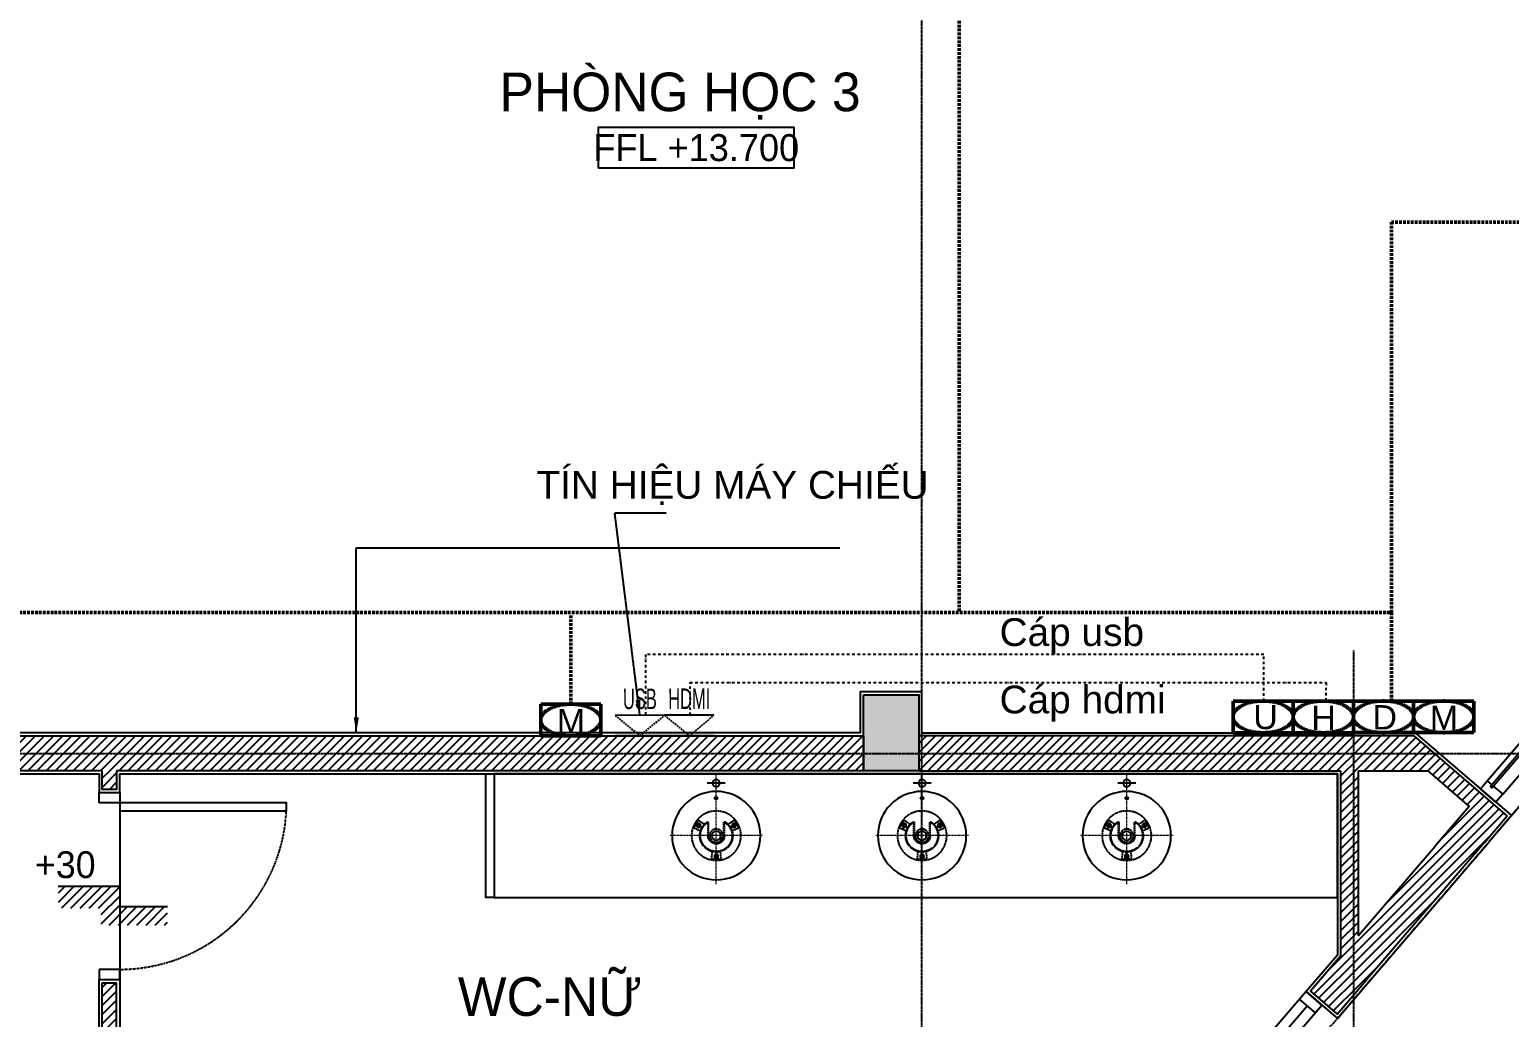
# Model space of a CAD drawing. Header units: inches. Extents: x 1721084 to 1854744, y 225101 to 488646.
# Drawn here: x 1742588 to 1749783, y 241343 to 246145 of the extents above; entities that cross this region are included whole.
import ezdxf
from ezdxf.enums import TextEntityAlignment as Align

# ---------------------------------------------------------------- set-up
doc = ezdxf.new("R2010")
doc.units = ezdxf.units.IN
doc.header["$MEASUREMENT"] = 0
doc.set_wipeout_variables(frame=1)
for name, pattern in [('ACAD_ISO03W100', [30, 12, -18]), ('CENTER2', [1.125, 0.75, -0.125, 0.125, -0.125]), ('DASHDOT', [25.4, 12.7, -6.35, 0, -6.35]), ('DASHED', [19.05, 12.7, -6.35]), ('HIDDEN', [0.375, 0.25, -0.125]), ('X-PL-T5$0$X-GRID-TYPICAL$0$CENTER2', [1.125, 0.75, -0.125, 0.125, -0.125]), ('X-PL-T5$0$X-PL-T5$0$DASHED', [0.75, 0.5, -0.25]), ('X-PL-T5$0$X-WC-ME_3_5$0$CENTER', [6, 3, -1, 1, -1]), ('X-PL-T5$0$X-WC-ME_3_5$0$DASHED', [0.75, 0.5, -0.25]), ('X-PL-T5$0$X-WC-ME_3_5$0$DASHEDX2', [1.5, 1, -0.5]), ('XR-EX-P-03$0$HIDDEN', [9.525, 6.35, -3.175])]:
    doc.linetypes.add(name, pattern=pattern)
for name, color, linetype in [('A-ANNO-DIM 100', 252, 'Continuous'), ('A-CLNG-LTNG', 33, 'HIDDEN'), ('DIEN - DAY DIEN', 2, 'ACAD_ISO03W100'), ('DUCT', 11, 'Continuous'), ('X-PL-T5$0$A-XREF', 250, 'Continuous'), ('X-PL-T5$0$X-GRID-TYPICAL$0$A-GRID', 250, 'X-PL-T5$0$X-GRID-TYPICAL$0$CENTER2'), ('X-PL-T5$0$X-PL-T5$0$A-ANNO-COTE', 250, 'Continuous'), ('X-PL-T5$0$X-PL-T5$0$A-ANNO-RNAM', 250, 'Continuous'), ('X-PL-T5$0$X-PL-T5$0$A-FLOR-PATT', 250, 'Continuous'), ('X-PL-T5$0$X-PL-T5$0$A-FLOR-WALL', 250, 'Continuous'), ('X-PL-T5$0$X-PL-T5$0$A-FLOR-WALL-FNSH', 250, 'Continuous'), ('X-PL-T5$0$X-PL-T5$0$A-FLOR-WALL-PART', 250, 'Continuous'), ('X-PL-T5$0$X-PL-T5$0$A-FLOR-WDW', 250, 'Continuous'), ('X-PL-T5$0$X-PL-T5$0$A-XREF', 250, 'Continuous'), ('X-PL-T5$0$X-PL-T5$0$CGXD', 250, 'Continuous'), ('X-PL-T5$0$X-PL-T5$0$I-ANNO-LEVL-PLAN', 250, 'Continuous'), ('X-PL-T5$0$X-WC-ME_3_5$0$A-FLOR', 12, 'Continuous'), ('X-PL-T5$0$X-WC-ME_3_5$0$A-FLOR-DOOR', 32, 'Continuous'), ('X-PL-T5$0$X-WC-ME_3_5$0$A-FLOR-PATT', 250, 'Continuous'), ('X-PL-T5$0$X-WC-ME_3_5$0$A-FLOR-WALL', 7, 'Continuous'), ('X-PL-T5$0$X-WC-ME_3_5$0$A-FLOR-WALL-FNSH', 16, 'Continuous'), ('X-PL-T5$0$X-WC-ME_3_5$0$A-FLOR-WDW', 32, 'Continuous'), ('X-PL-T5$0$X-WC-ME_3_5$0$A-FURN-EQPM', 49, 'Continuous'), ('X-PL-T5$0$XREF1$0$A-FLOR-COLS-CONC', 6, 'Continuous'), ('X-PL-T5$0$XREF1$0$A-FLOR-PATT', 250, 'Continuous'), ('Xref$0$noi that13-5-2008$0$ID-FURN-ROOM-N', 6, 'Continuous')]:
    doc.layers.add(name, color=color, linetype=linetype)
for name, color, linetype, lineweight in [('TTLL', 252, 'DASHED', 50), ('XR-EX-P-03$0$OAP040__', 4, 'Continuous', 25), ('XR-EX-P-03$0$OAP6444_COM_E', 30, 'Continuous', 25)]:
    doc.layers.add(name, color=color, linetype=linetype, lineweight=lineweight)
doc.styles.add('HDUNGARC', font='vn_vni.shx')
doc.styles.add('X-PL-T5$0$HDUNGARC', font='vn_vni.shx')
doc.styles.add('X-PL-T5$0$X-PL-T5$0$ARIAL', font='arial.ttf')
doc.styles.add('X-PL-T5$0$X-PL-T5$0$HDUNGARC', font='vn_vni.shx')
doc.styles.add('X-PL-T5$0$X-PL-T5$0$SYMBTEXT', font='VAVON_.TTF')
doc.styles.add('XR-EX-P-03$0$Standard', font='arial.ttf')
doc.styles.add('XR-EX-P-03$0$Vn-Vni', font='vn_vni.shx', dxfattribs={"width": 0.75})
doc.styles.add('Xref$0$noi that13-5-2008$0$Arial', font='arial.ttf')
doc.dimstyles.new('DIM-75', dxfattribs={"dimscale": 75, "dimtxt": 1.8, "dimasz": 1, "dimexe": 1, "dimexo": 1, "dimgap": 0.5, "dimtad": 1, "dimdec": 0, "dimzin": 0, "dimdsep": 46, "dimtxsty": 'HDUNGARC', "dimblk": 'ARCHTICK', "dimcen": 2, "dimdle": 1, "dimclrd": 256, "dimclre": 9, "dimclrt": 3, "dimadec": 0, "dimazin": 0, "dimtfac": 1, "dimtdec": 0, "dimtix": 1, "dimtmove": 2, "dimatfit": 2, "dimfxl": 1, "dimtolj": 1, "dimtzin": 0, "dimarcsym": 2})
doc.dimstyles.new('X-PL-T5$0$DIM-75', dxfattribs={"dimscale": 75, "dimtxt": 2, "dimasz": 1, "dimexe": 1, "dimexo": 1, "dimgap": 0.5, "dimtad": 1, "dimdec": 0, "dimzin": 0, "dimdsep": 46, "dimtxsty": 'X-PL-T5$0$HDUNGARC', "dimblk": 'X-PL-T5$0$_ArchTick', "dimcen": 2, "dimdle": 1, "dimclrd": 256, "dimclre": 9, "dimclrt": 3, "dimadec": 0, "dimazin": 0, "dimtfac": 1, "dimtdec": 0, "dimtix": 1, "dimtmove": 2, "dimatfit": 2, "dimfxl": 1, "dimtolj": 1, "dimtzin": 0, "dimarcsym": 2})

# ---------------------------------------------------------------- blocks, each defined once
blk = doc.blocks.new('X-PL-T5$0$X-GRID-TYPICAL')
at = {"layer": 'X-PL-T5$0$X-GRID-TYPICAL$0$A-GRID', "ltscale": 8}
for p, q in [((20700, -3650), (20700, 14420)), ((22800, -3650), (22800, 4500)), ((10900, 4000), (30944.3, 4000))]:
    blk.add_line(p, q, dxfattribs=at)
blk = doc.blocks.new('*U499')
h = blk.add_hatch()
h.set_pattern_fill('ANSI31', color=8, scale=0.3, angle=90, style=0)
h.set_pattern_definition([(135, (-7.9999, -2.7017), (-0.67352, -0.67352), [])])
h.paths.add_polyline_path([(9, 3), (9, -0.2), (2.7, -0.2), (2.7, -2.7), (-6.98, -2.7), (-6.98, 0), (0, 0), (0, 3)])
blk.add_lwpolyline([(9, 3), (0, 3), (0, 0), (-6.98, 0)])
at = {"style": 'X-PL-T5$0$X-PL-T5$0$ARIAL', "width": 0.8}
blk.add_attdef('SETDOWN', (0.5, 0.5), '', height=2.5, dxfattribs=at)
blk = doc.blocks.new('*U512')
for p, q in [((50, 100), (900, 100)), ((50, 0), (900, 0))]:
    blk.add_line(p, q)
for points in [[(0, 0), (0, 100), (50, 100), (50, 70), (40, 70), (40, 60), (50, 60), (50, 0)], [(900, 0), (900, 60), (910, 60), (910, 70), (900, 70), (900, 100), (950, 100), (950, 0)]]:
    blk.add_lwpolyline(points, close=True)
at = {"color": 8}
blk.add_lwpolyline([(40, 70), (40, 60), (910, 60), (910, 70)], close=True, dxfattribs=at)
blk = doc.blocks.new('*U555')
blk.add_lwpolyline([(-810, 0), (-770, 0), (-770, 810), (-810, 810)], close=True)
at = {"color": 0}
for points in [[(-810, -100), (-860, -100), (-860, 0), (-810, 0)], [(0, -100), (50, -100), (50, 0), (0, 0)]]:
    blk.add_lwpolyline(points, close=True, dxfattribs=at)
at = {"color": 8, "linetype": 'X-PL-T5$0$X-WC-ME_3_5$0$DASHEDX2'}
blk.add_arc((-811.8, -0.7), 811.8, 0.04633, 87.04894, dxfattribs=at)
blk = doc.blocks.new('X-PL-T5$0$X-WC-ME_3_5$0$lavabo am plan')
at = {"linetype": 'X-PL-T5$0$X-WC-ME_3_5$0$CENTER', "lineweight": 13, "ltscale": 0.3}
for p, q in [((0, 235), (0, -295.7)), ((225, 0), (-225, 0))]:
    blk.add_line(p, q, dxfattribs=at)
at = {"linetype": 'X-PL-T5$0$X-WC-ME_3_5$0$DASHED'}
for p, q in [((-22.5, 113.5), (-19.5, 77.6)), ((22.5, 113.5), (-22.5, 113.5)), ((19.5, 77.6), (22.5, 113.5)), ((-40, 0), (-40, -58.2)), ((-37.5, 0), (-37.5, -63.7)), ((-76.9, -21.9), (-109.5, -37.2)), ((-109.5, -37.2), (-87, -76.2)), ((-66.7, -38.5), (-98.3, -56.7)), ((-87, -76.2), (-57.4, -55.7)), ((37.5, 0), (37.5, -63.7)), ((40, 0), (40, -58.2)), ((57.4, -55.7), (87, -76.2)), ((66.7, -38.5), (98.3, -56.7)), ((109.5, -37.2), (76.9, -21.9)), ((87, -76.2), (109.5, -37.2))]:
    blk.add_line(p, q, dxfattribs=at)
for p, q in [((0, -187), (0, -177)), ((43.6, -255), (-43.6, -255))]:
    blk.add_line(p, q)
for centre, radius in [((0, 0), 215), ((0, 99.9), 10), ((0, 0), 22), ((-86.5, -49.9), 10), ((86.5, -49.9), 10), ((0, -255), 17.5)]:
    blk.add_circle(centre, radius)
for radius in [120, 32]:
    blk.add_circle((0, 0), radius, dxfattribs=at)
for centre, radius, start, end in [((0, 0), 80, 303.09663, 236.90337), ((0, 0), 77, 307.06637, 232.93363), ((0, 0), 40, 0, 180), ((0, 0), 37.5, 0, 180), ((-44, -58.2), 4, 232.93363, 0), ((-41.5, -63.7), 4, 236.90337, 0), ((41.5, -63.7), 4, 180, 303.09663), ((44, -58.2), 4, 180, 307.06637)]:
    blk.add_arc(centre, radius, start, end, dxfattribs=at)
blk.add_arc((0, -200.3), 17.3, 63.24474, 116.75526)
for centre, major_axis, ratio in [((0, 99.9), (7.5, 0), 0.733333), ((-86.5, -49.9), (3.75, -6.5), 0.733333), ((86.5, -49.9), (3.75, 6.5), 0.733333), ((0, -182), (9.5, 0), 0.526316)]:
    blk.add_ellipse(centre, major_axis=major_axis, ratio=ratio)
blk = doc.blocks.new('*U565')
for points in [[(0, 0), (50, 0), (50, 100), (0, 100)], [(0, 0), (900, 0), (900, 100), (0, 100)], [(850, 0), (900, 0), (900, 100), (850, 100)]]:
    blk.add_lwpolyline(points, close=True)
at = {"color": 8}
blk.add_lwpolyline([(50, 50), (850, 50)], dxfattribs=at)
blk = doc.blocks.new('X-PL-T5$0$X-WC-ME_3_5')
at = {"layer": 'X-PL-T5$0$X-WC-ME_3_5$0$A-FLOR-PATT'}
h = blk.add_hatch(dxfattribs=at)
h.set_pattern_fill('ANSI31', color=250, scale=250)
h.paths.add_polyline_path([(22820, 2851.6), (22820, 4085), (20685, 4085), (20685, 3915), (22735, 3915), (22735, 3013.6), (22588.9, 2843.5), (22717.9, 2732.7)])
h = blk.add_hatch(dxfattribs=at)
h.set_pattern_fill('ANSI31', color=250, scale=250)
h.paths.add_polyline_path([(16785, 3915), (16715, 3915), (16715, 3825), (16785, 3825)])
h = blk.add_hatch(dxfattribs=at)
h.set_pattern_fill('ANSI31', color=250, scale=250)
h.paths.add_polyline_path([(13685, 2485), (13585, 2485), (13585, 2415), (13685, 2415)])
h.paths.add_polyline_path([(15675, 2485), (14625, 2485), (14625, 2415), (15415, 2415), (15415, 1185), (14815, 1185), (14815, -715), (14885, -715), (14885, 1115), (15485, 1115), (15485, 2415), (15675, 2415)])
h.paths.add_polyline_path([(17779, 2085), (16785, 2085), (16785, 2885), (16715, 2885), (16715, 2485), (16615, 2485), (16615, 2415), (16715, 2415), (16715, 615), (16785, 615), (16785, 2015), (17709, 2015), (17709, 615), (19915, 615), (19915, 685), (17779, 685)])
h.paths.add_polyline_path([(20685, 2085), (20515, 2085), (20515, 685), (20685, 685)])
at = {"layer": 'X-PL-T5$0$X-WC-ME_3_5$0$A-FLOR'}
blk.add_lwpolyline([(16800, 3810), (16800, 2900)], dxfattribs=at)
at = {"layer": 'X-PL-T5$0$X-WC-ME_3_5$0$A-FLOR-DOOR'}
blk.add_lwpolyline([(18620, 3900), (18620, 3300), (18580, 3300), (18580, 3900)], close=True, dxfattribs=at)
at = {"layer": 'X-PL-T5$0$X-WC-ME_3_5$0$A-FLOR-WALL'}
for p, q in [((16715, 2485), (16715, 2885)), ((16785, 2085), (16785, 2885))]:
    blk.add_line(p, q, dxfattribs=at)
at = {"layer": 'X-PL-T5$0$X-WC-ME_3_5$0$A-FLOR-WALL', "ltscale": 200}
blk.add_line((16715, 2885), (16785, 2885), dxfattribs=at)
at = {"layer": 'X-PL-T5$0$X-WC-ME_3_5$0$A-FLOR-WALL'}
for points in [[(20685, 4085), (20685, 3915), (22735, 3915)], [(22820, 4085), (20685, 4085)], [(16785, 3915), (16785, 3825), (16715, 3825), (16715, 3915)], [(22735, 3915), (22735, 3013.6)], [(22820, 3915), (22820, 3112.6)], [(22820, 3112.6), (23194.8, 3549)], [(23434.5, 3567.2), (22860.4, 2898.6)], [(22735, 3013.6), (22588.9, 2843.5), (22717.9, 2732.7), (22860.4, 2898.6)]]:
    blk.add_lwpolyline(points, dxfattribs=at)
at = {"layer": 'X-PL-T5$0$X-WC-ME_3_5$0$A-FLOR-WALL-FNSH', "ltscale": 200}
for points in [[(20700, 4100), (22820, 4100)], [(15385, 3900), (16700, 3900), (16700, 3810), (16800, 3810), (16800, 3900), (22720, 3900)], [(22720, 3900), (22720, 3019.1)], [(22871.8, 2888.9), (23455.6, 3568.8)], [(22720, 3019.1), (22567.8, 2841.9), (22719.5, 2711.6), (22871.8, 2888.9)], [(16800, 2000), (16800, 600), (16700, 600), (16700, 2400), (16600, 2400), (16600, 2500), (16700, 2500), (16700, 2900), (16800, 2900), (16800, 2100), (17794, 2100), (17794, 700)]]:
    blk.add_lwpolyline(points, dxfattribs=at)
at = {"layer": 'X-PL-T5$0$X-WC-ME_3_5$0$A-FURN-EQPM'}
blk.add_lwpolyline([(18620, 3900), (18620, 3300), (22720, 3300), (22720, 3900)], close=True, dxfattribs=at)
at = {"layer": 'X-PL-T5$0$X-WC-ME_3_5$0$A-FLOR-DOOR', "rotation": 270}
blk.add_blockref('*U555', (16800, 2950), dxfattribs=at)
at = {"layer": 'X-PL-T5$0$X-WC-ME_3_5$0$A-FLOR-WDW', "rotation": 229.3486834902673}
blk.add_blockref('*U565', (22567.8, 2841.9), dxfattribs=at)
at = {"layer": 'X-PL-T5$0$X-WC-ME_3_5$0$A-FURN-EQPM', "xscale": -1, "rotation": 180}
for p in [(19700, 3600), (20700.5, 3600), (21695.5, 3600)]:
    blk.add_blockref('X-PL-T5$0$X-WC-ME_3_5$0$lavabo am plan', p, dxfattribs=at)
blk = doc.blocks.new('X-PL-T5$0$XREF1')
at = {"layer": 'X-PL-T5$0$XREF1$0$A-FLOR-PATT'}
h = blk.add_hatch(dxfattribs=at)
h.set_pattern_fill('!BTCT', color=250, scale=20, pattern_type=2)
h.set_pattern_definition([(50, (0, 0), (143.45204, -12.55043), [15, -165]), (355, (0, 0), (-27.7503, 150.4384), [12, -132]), (100.4514, (11.95, -1.05), (115.7019, 137.8879), [12.74804, -140.2284]), (46.1842, (0, 40), (213.4482, -33.1038), [22.5, -247.5]), (96.6356, (17.79, 37.24), (186.9325, 194.8236), [19.122, -210.3426]), (351.1842, (0, 40), (186.9324, 194.8237), [18, -198]), (21, (20, 30), (119.3814, -80.5238), [15, -165]), (326, (20, 30), (48.6631, 145.03), [12, -132]), (71.4514, (29.95, 23.29), (168.0445, 64.5061), [12.74804, -140.2284]), (37.5, (0, 0), (2.43197, 66.57877), [0, -130.4, 0, -134, 0, -132.5]), (7.5, (0, 0), (52.6139, 78.88234), [0, -76.4, 0, -127.4, 0, -50.5]), (327.5, (-44.6, 0), (106.76449, -4.51097), [0, -50, 0, -156, 0, -207]), (317.5, (-64.6, 0), (116.63723, 20.021), [0, -65, 0, -103.6, 0, -147]), (45, (0, 0), (-60.10408, 60.10408), []), (45, (0, 24.5), (-60.10408, 60.10408), [])])
h.paths.add_polyline_path([(20685, 3915), (20685, 4285), (20415, 4285), (20415, 3915)])
h.paths.add_polyline_path([(19915, 685), (19915, 374.6), (20685, 374.6), (20685, 685)])
h.paths.add_polyline_path([(15485, -985), (15485, -715), (14815, -715), (14815, -985)])
h.paths.add_polyline_path([(15385, 4285), (15015, 4285), (15015, 3915), (15385, 3915)])
h.paths.add_polyline_path([(8785, 5465), (8785, 5935), (8315, 5935), (8315, 5465)])
h.paths.add_polyline_path([(300, 385), (15, 385), (15, 15), (300, 15)])
h.paths.add_polyline_path([(4265, -985), (4735, -985), (4735, -715), (4265, -715)])
h.paths.add_polyline_path([(8515, -985), (8785, -985), (8785, -615), (8515, -615)])
h.paths.add_polyline_path([(15, 5465), (485, 5465), (485, 5935), (15, 5935)])
h.paths.add_polyline_path([(285, 11335), (15, 11335), (15, 10965), (285, 10965)])
h.paths.add_polyline_path([(8785, 11336.6), (8515, 11352.5), (8515, 10965), (8785, 10965)])
h.paths.add_polyline_path([(4735, 11575.6), (4265, 11603.3), (4265, 11315), (4735, 11315)])
h.paths.add_polyline_path([(20685, 10634.3), (20415, 10650.2), (20415, 10215), (20685, 10215)])
h.paths.add_polyline_path([(15485, 10941.1), (15015, 10968.9), (15015, 10665), (15485, 10665)])
h.paths.add_polyline_path([(25585, 10345.1), (25415, 10355.1), (25415, 10060.1), (25585, 10060.1)])
at = {"layer": 'X-PL-T5$0$XREF1$0$A-FLOR-COLS-CONC'}
blk.add_lwpolyline([(20415, 4285), (20685, 4285), (20685, 3915), (20415, 3915)], close=True, dxfattribs=at)
blk = doc.blocks.new('X-PL-T5$0$X-PL-T5$0$IDEN-ELEV-PLAN')
blk.add_wipeout([(-6.333, -1.333), (-6.333, 1.333), (6.333, 1.333), (6.333, -1.333)])
blk.add_lwpolyline([(-6.333, -1.333), (-6.333, 1.333), (6.333, 1.333), (6.333, -1.333)], close=True)
at = {"color": 2, "style": 'X-PL-T5$0$X-PL-T5$0$SYMBTEXT'}
blk.add_attdef('EL0.000', text='', height=2, dxfattribs=at).set_placement((0, 0), align=Align.MIDDLE)
blk = doc.blocks.new('X-PL-T5$0$X-PL-T5')
at = {"layer": 'X-PL-T5$0$X-PL-T5$0$A-FLOR-PATT'}
h = blk.add_hatch(dxfattribs=at)
h.set_pattern_fill('ANSI31', color=250, scale=250)
h.paths.add_polyline_path([(20415, 4085), (15385, 4085), (15385, 3915), (16715, 3915), (16785, 3915), (20415, 3915)])
h = blk.add_hatch(dxfattribs=at)
h.set_pattern_fill('ANSI31', color=250, scale=250)
h.paths.add_polyline_path([(23092.5, 4085), (22820, 4085), (22820, 3915), (23160, 3915), (23360.9, 3742.5), (23194.8, 3549), (22820, 3112.6), (22820, 2851.6), (22860.4, 2898.6), (23434.5, 3567.2), (23545.3, 3696.3)])
at = {"layer": 'X-PL-T5$0$X-PL-T5$0$A-FLOR-WALL'}
for points in [[(16715, 3915), (15385, 3915), (15385, 4285), (15015, 4285), (15015, 4835), (15185, 4835), (15185, 4485), (15585, 4485), (15585, 4085.4), (20415, 4085.4), (20415, 3915), (16785, 3915)], [(23434.5, 3567.2), (23545.3, 3696.3), (23092.5, 4085), (22820, 4085)], [(22820, 3915), (23160, 3915), (23360.9, 3742.5), (23194.8, 3549)]]:
    blk.add_lwpolyline(points, dxfattribs=at)
at = {"layer": 'X-PL-T5$0$X-PL-T5$0$A-FLOR-WALL-FNSH'}
for points in [[(20700, 4100), (20700, 4300), (20400, 4300), (20400, 4100), (15600, 4100), (15600, 4500), (15200, 4500), (15200, 4850), (15000, 4850), (15000, 3900), (16700, 3900)], [(22820, 4100), (23098.1, 4100), (23566.4, 3697.9), (23455.6, 3568.8)]]:
    blk.add_lwpolyline(points, dxfattribs=at)
at = {"layer": 'X-PL-T5$0$X-PL-T5$0$A-FLOR-WALL-PART'}
blk.add_lwpolyline([(25867.8, 6378.1), (23522.6, 3646.8)], dxfattribs=at)
at = {"layer": 'X-PL-T5$0$X-PL-T5$0$CGXD', "linetype": 'X-PL-T5$0$X-PL-T5$0$DASHED', "ltscale": 7}
blk.add_line((19017.4, -1600), (31169.5, 12551.5), dxfattribs=at)
blk.add_blockref('X-PL-T5$0$X-GRID-TYPICAL', (0, 0))
at = {"layer": 'X-PL-T5$0$X-PL-T5$0$A-ANNO-COTE'}
ref = blk.add_blockref('*U499', (16800, 3255), dxfattribs=dict(at, xscale=-33.33333333333334, yscale=33.33333333333334, zscale=33.33333333333334))
ref.add_attrib('SETDOWN', '+30', dxfattribs={"layer": '0', "height": 130, "style": 'X-PL-T5$0$X-PL-T5$0$HDUNGARC'}).set_placement((16387.8, 3355), align=Align.BOTTOM_LEFT)
at = {"layer": 'X-PL-T5$0$X-PL-T5$0$A-FLOR-WDW', "rotation": 49.34869744086392}
blk.add_blockref('*U512', (23490.5, 3763), dxfattribs=at)
at = {"layer": 'X-PL-T5$0$X-PL-T5$0$A-ANNO-RNAM', "char_height": 187.5, "attachment_point": 5, "style": 'X-PL-T5$0$X-PL-T5$0$SYMBTEXT'}
for s, insert, width in [('PHOØNG HOÏC 3', (19524.1, 7195), 2265.494), ('WC-NÖÕ', (18892, 2816.5), 3663.529)]:
    blk.add_mtext(s, dxfattribs=dict(at, insert=insert, width=width))
at = {"layer": 'X-PL-T5$0$X-PL-T5$0$A-FLOR-WALL'}
blk.add_blockref('X-PL-T5$0$X-WC-ME_3_5', (0, 0), dxfattribs=at)
at = {"layer": 'X-PL-T5$0$X-PL-T5$0$A-XREF'}
blk.add_blockref('X-PL-T5$0$XREF1', (0, 0), dxfattribs=at)
at = {"layer": 'X-PL-T5$0$X-PL-T5$0$I-ANNO-LEVL-PLAN'}
ref = blk.add_blockref('X-PL-T5$0$X-PL-T5$0$IDEN-ELEV-PLAN', (19602.7, 6944.7), dxfattribs=dict(at, xscale=75, yscale=75, zscale=75))
ref.add_attrib('EL 000.00', 'FFL +13.700', dxfattribs={"layer": '0', "height": 131.25, "style": 'X-PL-T5$0$X-PL-T5$0$SYMBTEXT'}).set_placement((19602.7, 6944.7), align=Align.MIDDLE)
blk = doc.blocks.new('X-PL-T5$0$_ArchTick')
at = {"color": 0, "linetype": 'ByBlock', "const_width": 0.15}
blk.add_lwpolyline([(-0.5, -0.482), (0.5, 0.518)], dxfattribs=at)
blk = doc.blocks.new('XR-EX-P-03$0$TEL')
at = {"linetype": 'XR-EX-P-03$0$HIDDEN'}
for p, q in [((5405.1, 19800.1), (5315.1, 19875.1)), ((5495.1, 19875.1), (5405.1, 19800.1))]:
    blk.add_line(p, q, dxfattribs=at)
at = {"color": 0}
for points in [[(5315.1, 19875.1), (5495.1, 19875.1)], [(5315.1, 19800.1), (5495.1, 19800.1)]]:
    blk.add_lwpolyline(points, dxfattribs=at)
at = {"style": 'XR-EX-P-03$0$Standard', "width": 0.8}
blk.add_attdef('1', text='', height=150, dxfattribs=at).set_placement((5405.1, 19900.1), align=Align.BOTTOM_CENTER)
blk = doc.blocks.new('*U681')
at = {"layer": 'XR-EX-P-03$0$OAP6444_COM_E', "xscale": 1.333333333333333, "yscale": 1.333333333333333, "zscale": 1.333333333333333}
blk.add_blockref('XR-EX-P-03$0$TEL', (-7206.8, -26400.1), dxfattribs=at)
at = {"layer": 'XR-EX-P-03$0$OAP040__', "style": 'XR-EX-P-03$0$Vn-Vni', "width": 0.75}
blk.add_attdef('N_1', text='', height=200, dxfattribs=at).set_placement((0, 100), align=Align.BOTTOM_CENTER)
blk = doc.blocks.new('O MANG')
at = {"layer": 'TTLL', "color": 2, "linetype": 'ByBlock', "ltscale": 250}
blk.add_lwpolyline([(-192676, 105212), (-192091, 105212), (-192091, 104905), (-192676, 104905)], close=True, dxfattribs=at)
at = {"layer": 'TTLL', "color": 7, "linetype": 'ByBlock', "ltscale": 250}
blk.add_ellipse((-192383, 105059), major_axis=(-293, 0), ratio=0.525838, dxfattribs=at)
at = {"layer": 'Xref$0$noi that13-5-2008$0$ID-FURN-ROOM-N', "insert": (-192611, 104931), "char_height": 236.4, "width": 579.73, "attachment_point": 7, "style": 'Xref$0$noi that13-5-2008$0$Arial'}
blk.add_mtext(' M', dxfattribs=at)
blk = doc.blocks.new('O DIEN THOAI')
at = {"layer": 'TTLL', "color": 2, "linetype": 'ByBlock', "ltscale": 250}
blk.add_lwpolyline([(-192674, 104452), (-192089, 104452), (-192089, 104145), (-192674, 104145)], close=True, dxfattribs=at)
at = {"layer": 'TTLL', "color": 7, "linetype": 'ByBlock', "ltscale": 250}
blk.add_ellipse((-192382, 104299), major_axis=(-293, 0), ratio=0.525838, dxfattribs=at)
at = {"layer": 'Xref$0$noi that13-5-2008$0$ID-FURN-ROOM-N', "insert": (-192581, 104176), "char_height": 236.4, "width": 579.73, "attachment_point": 7, "style": 'Xref$0$noi that13-5-2008$0$Arial'}
blk.add_mtext(' D', dxfattribs=at)
blk = doc.blocks.new('GV')
at = {"layer": 'TTLL', "color": 2, "linetype": 'ByBlock', "ltscale": 250}
for points in [[(1173152.6, -248726.3), (1173152.6, -249018.9), (1172998.8, -249018.9), (1172998.8, -248726.3)], [(1173152.6, -249018.9), (1173152.6, -249311.4), (1172998.8, -249311.4), (1172998.8, -249018.9)]]:
    blk.add_lwpolyline(points, close=True, dxfattribs=at)
at = {"layer": 'TTLL', "color": 7, "linetype": 'ByBlock', "ltscale": 250}
for centre in [(1173075.7, -248872.6), (1173075.7, -249165.1)]:
    blk.add_ellipse(centre, major_axis=(0, 146.3), ratio=0.525838, dxfattribs=at)
at = {"layer": 'TTLL', "xscale": 0.5, "yscale": 0.5, "zscale": 0.5, "rotation": 270}
for name, p in [('O DIEN THOAI', (1120926.4, -345648.6)), ('O MANG', (1120546.4, -345942))]:
    blk.add_blockref(name, p, dxfattribs=at)
at = {"layer": 'Xref$0$noi that13-5-2008$0$ID-FURN-ROOM-N', "char_height": 118.2, "width": 289.864, "attachment_point": 7, "rotation": 270, "style": 'Xref$0$noi that13-5-2008$0$Arial'}
for s, insert in [('U', (1173014.2, -248824.7)), ('H', (1173011.8, -249106.6))]:
    blk.add_mtext(s, dxfattribs=dict(at, insert=insert))
blk = doc.blocks.new('_ArchTick')
at = {"color": 0, "linetype": 'ByBlock', "const_width": 0.15}
blk.add_lwpolyline([(-0.5, -0.482), (0.5, 0.518)], dxfattribs=at)
blk = doc.blocks.new('X-PL-T5')
at = {"layer": 'X-PL-T5$0$A-XREF'}
blk.add_blockref('X-PL-T5$0$X-PL-T5', (0, 0), dxfattribs=at)
blk.add_leader([(17950, 4100), (17950, 5000), (20301.5, 5000)], dimstyle='X-PL-T5$0$DIM-75', override={"dimgap": 0.5, "dimtad": 0}, dxfattribs=at)
blk = doc.blocks.new('M1')
at = {"layer": 'TTLL', "color": 4}
for p, q in [((1191801.2, -307854.6), (1191801.2, -307423.8)), ((1195790.4, -307408.2), (1195790.4, -307838.9))]:
    blk.add_line(p, q, dxfattribs=at)
for points in [[(1193690, -301808), (1193690, -307408.2)], [(1182757.9, -307408.2), (1195790.4, -307408.2), (1195790.4, -305510.2), (1197897.7, -305510.2), (1197897.7, -302071.7)]]:
    blk.add_lwpolyline(points, dxfattribs=at)
at = {"layer": 'TTLL', "color": 2, "linetype": 'ByBlock', "ltscale": 250}
blk.add_lwpolyline([(1191654.9, -307854.6), (1191947.5, -307854.6), (1191947.5, -308008.4), (1191654.9, -308008.4)], close=True, dxfattribs=at)
at = {"layer": 'TTLL', "color": 7, "linetype": 'ByBlock', "ltscale": 250}
blk.add_ellipse((1191801.2, -307931.5), major_axis=(-146.3, 0), ratio=0.525838, dxfattribs=at)
at = {"layer": 'DIEN - DAY DIEN', "linetype": 'DASHDOT', "rotation": 90}
blk.add_blockref('GV', (946294.6, -1480991.6), dxfattribs=at)
at = {"layer": 'Xref$0$noi that13-5-2008$0$ID-FURN-ROOM-N'}
ref = blk.add_blockref('*U681', (1192137.5, -308008.4), dxfattribs=dict(at, xscale=-1, rotation=0.1244862860085938))
ref.add_attrib('N_1', 'USB', dxfattribs={"layer": 'XR-EX-P-03$0$OAP040__', "height": 100, "rotation": 0.12449, "style": 'XR-EX-P-03$0$Vn-Vni', "width": 0.6}).set_placement((1192137.2, -307908.4), align=Align.BOTTOM_CENTER)
ref = blk.add_blockref('*U681', (1192377.5, -308007.8), dxfattribs=dict(at, xscale=-1, rotation=0.1244862860085938))
ref.add_attrib('N_1', 'HDMI', dxfattribs={"layer": 'XR-EX-P-03$0$OAP040__', "height": 100, "rotation": 0.12449, "style": 'XR-EX-P-03$0$Vn-Vni', "width": 0.6}).set_placement((1192377.2, -307907.8), align=Align.BOTTOM_CENTER)
at = {"layer": 'A-ANNO-DIM 100', "color": 3, "insert": (1191634.1, -306720.5), "char_height": 135, "attachment_point": 1, "style": 'HDUNGARC'}
blk.add_mtext('\\A1;{\\fArial|b0|i0|c0|p34;TÍN HIỆU MÁY CHIẾU}', dxfattribs=at)
at = {"layer": 'Xref$0$noi that13-5-2008$0$ID-FURN-ROOM-N', "insert": (1191687.4, -307995.5), "char_height": 118.21, "width": 289.864, "attachment_point": 7, "style": 'Xref$0$noi that13-5-2008$0$Arial'}
blk.add_mtext(' M', dxfattribs=at)
at = {"layer": 'A-CLNG-LTNG', "linetype": 'CENTER2'}
blk.add_leader([(1192137.2, -307908.4), (1192014.9, -306923.8), (1192266.8, -306923.8)], dimstyle='DIM-75', override={"dimgap": 0.5, "dimtad": 0}, dxfattribs=at)

msp = doc.modelspace()

# ---------------------------------------------------------------- block references
msp.add_blockref('X-PL-T5', (1726226.7, 238626.4))

# ---------------------------------------------------------------- next in the draw order: linework, layer by layer
at = {"layer": 'DUCT', "linetype": 'DASHDOT'}
for points in [[(1748589.2, 242880.9), (1748589.2, 243107.6), (1745582, 243107.6), (1745582.6, 242811.5)], [(1745799.1, 242812), (1745799.1, 242971.1), (1748891.5, 242971.1), (1748889.1, 242880.8)]]:
    msp.add_lwpolyline(points, dxfattribs=at)

# ---------------------------------------------------------------- next in the draw order: block references
at = {"layer": 'DIEN - DAY DIEN', "linetype": 'DASHDOT'}
msp.add_blockref('M1', (553418.3, 550719.8), dxfattribs=at)

# ---------------------------------------------------------------- next in the draw order: texts
at = {"layer": 'A-ANNO-DIM 100', "color": 3, "char_height": 135, "attachment_point": 7, "rotation": 0.03082, "style": 'HDUNGARC'}
for s, insert in [('\\A1;{\\fArial|b0|i0|c0|p34;Cáp usb}', (1747304.1, 243107.6)), ('\\A1;{\\fArial|b0|i0|c0|p34;Cáp hdmi}', (1747304.2, 242780))]:
    msp.add_mtext(s, dxfattribs=dict(at, insert=insert))

doc.saveas('drawing.dxf')
